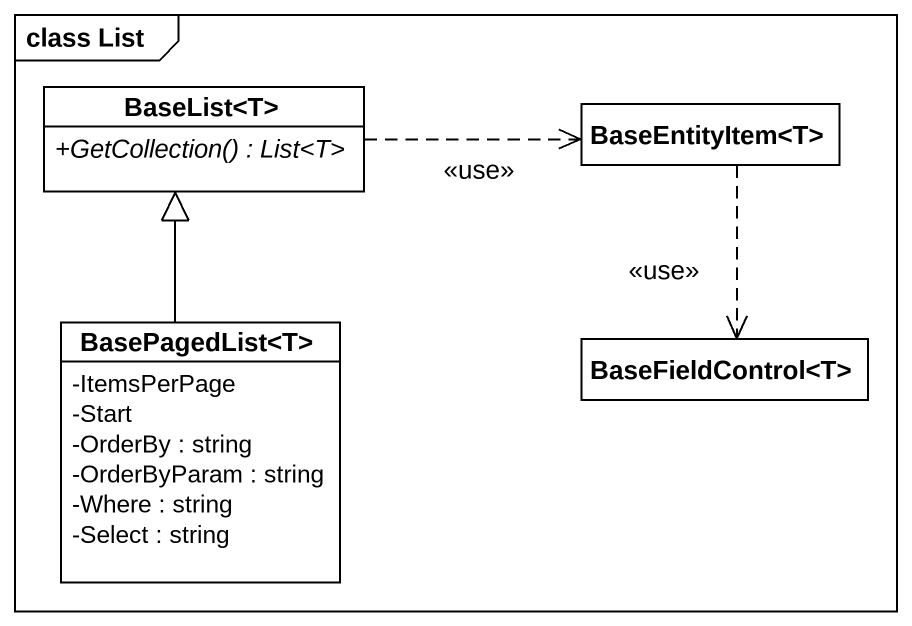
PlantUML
@startuml
mainframe class List
hide circle
hide empty members
skinparam classAttributeIconSize 0
class "BaseList<T>" as BaseList_T {
  {abstract} +GetCollection() : List<T>
}
class "BaseEntityItem<T>" as BaseEntityItem_T
class "BasePagedList<T>" as BasePagedList_T {
  -ItemsPerPage
  -Start
  -OrderBy : string
  -OrderByParam : string
  -Where : string
  -Select : string
}
class "BaseFieldControl<T>" as BaseFieldControl_T
BaseList_T .right.> BaseEntityItem_T : <<use>>
BaseEntityItem_T ..> BaseFieldControl_T : <<use>>
BasePagedList_T -up-|> BaseList_T
@enduml
